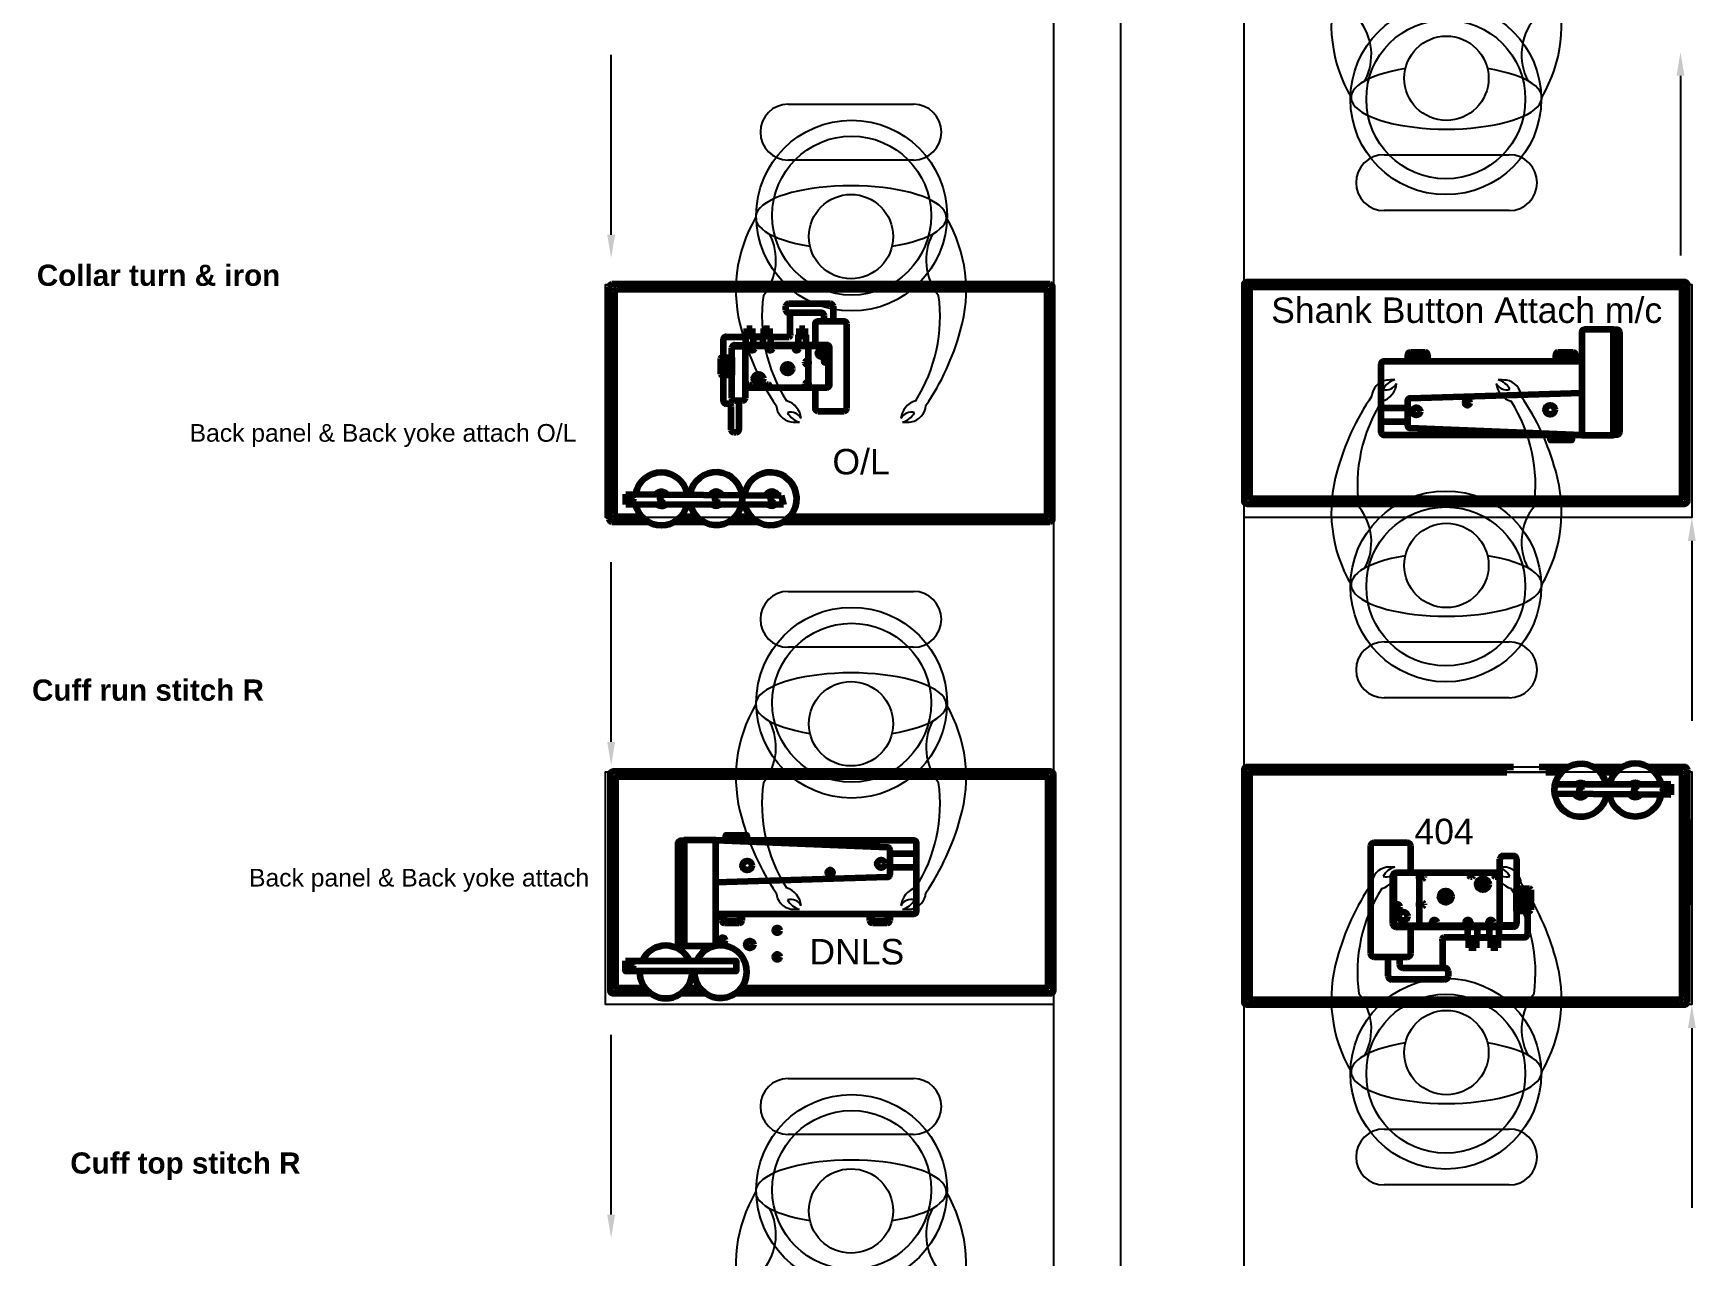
# Model space of a CAD drawing. Header units: feet. Extents: x 1 to 985, y 9 to 848.
# Drawn here: x 21.77 to 34.85, y 66.35 to 75.97 of the extents above; entities that cross this region are included whole.
import ezdxf

# ---------------------------------------------------------------- set-up
doc = ezdxf.new("R2010")
doc.units = ezdxf.units.FT
doc.header["$MEASUREMENT"] = 0
for name, color, linetype in [('404', 207, 'Continuous'), ('assembly operations', 80, 'Continuous'), ('dimension', 100, 'Continuous'), ('machines', 21, 'Continuous'), ('ol mc', 190, 'Continuous'), ('prep side', 220, 'Continuous'), ('shank', 77, 'Continuous')]:
    doc.layers.add(name, color=color, linetype=linetype)
doc.styles.get("Standard").update_dxf_attribs({"font": 'arial.ttf'})

# ---------------------------------------------------------------- blocks, each defined once
blk = doc.blocks.new('snls block')
at = {"layer": 'machines', "linetype": 'ByBlock', "lineweight": 100}
for p, q in [((54.586, 84.152), (54.586, 84.133)), ((54.586, 84.152), (54.605, 84.152)), ((54.607, 84.133), (54.605, 84.152)), ((54.888, 84.077), (54.681, 84.077)), ((54.889, 83.97), (54.681, 83.97)), ((53.361, 83.553), (53.361, 83.605)), ((53.361, 83.605), (53.517, 83.605)), ((53.378, 83.57), (53.378, 83.605)), ((53.48, 83.549), (53.398, 83.549)), ((53.501, 83.605), (53.501, 83.57)), ((53.517, 83.605), (53.517, 83.553)), ((54.524, 83.553), (54.524, 83.605)), ((54.524, 83.605), (54.681, 83.605)), ((54.541, 83.57), (54.541, 83.605)), ((54.643, 83.549), (54.562, 83.549)), ((54.664, 83.605), (54.664, 83.57)), ((54.681, 83.605), (54.681, 83.553)), ((53.497, 83.533), (53.382, 83.533)), ((54.66, 83.533), (54.545, 83.533))]:
    blk.add_line(p, q, dxfattribs=at)
for points in [[(53.469, 82.981), (55.947, 82.981, 0.414214), (55.968, 83.002), (55.968, 84.703, 0.414214), (55.947, 84.724), (52.502, 84.724, 0.414214), (52.482, 84.703), (52.482, 83.002, 0.414214), (52.502, 82.981), (52.798, 82.981)], [(53.513, 83.023), (55.905, 83.023, 0.414214), (55.926, 83.043), (55.926, 84.662, 0.414214), (55.905, 84.683), (52.544, 84.683, 0.414214), (52.523, 84.662), (52.523, 83.043, 0.414214), (52.544, 83.023), (52.755, 83.023)]]:
    blk.add_lwpolyline(points, format="xyb", dxfattribs=at)
for points in [[(53.557, 84.185), (53.392, 84.185), (53.392, 84.225), (53.557, 84.225)], [(53.505, 84.185), (53.404, 84.185), (53.404, 84.222), (53.505, 84.222)], [(52.603, 83.237), (53.474, 83.237), (53.474, 83.154), (52.603, 83.154)], [(52.603, 83.237), (53.474, 83.237), (53.474, 83.154), (52.603, 83.154)]]:
    blk.add_lwpolyline(points, close=True, dxfattribs=at)
for points in [[(53.063, 83.355), (53.037, 83.355, -0.414214), (53.016, 83.375), (53.016, 84.161, -0.414214), (53.037, 84.182), (53.063, 84.182)], [(53.312, 84.185), (53.063, 84.185), (53.063, 83.355), (53.291, 83.355, 0.414214), (53.312, 83.375)], [(53.312, 84.185), (54.661, 84.131, -0.402601), (54.681, 84.11), (54.681, 83.914, -0.405445), (54.661, 83.893), (53.312, 83.853)], [(53.312, 84.185), (54.868, 84.185, -0.414214), (54.889, 84.164), (54.889, 83.624, -0.414214), (54.868, 83.604), (53.312, 83.604)]]:
    blk.add_lwpolyline(points, format="xyb", close=True, dxfattribs=at)
for points in [[(53.085, 83.023), (53.186, 83.023)], [(53.042, 82.981), (53.23, 82.981)]]:
    blk.add_lwpolyline(points, dxfattribs=at)
for centre, radius in [((53.56, 83.986), 0.0369), ((54.212, 83.931), 0.0196), ((54.613, 83.999), 0.0303), ((53.366, 83.399), 0.0206), ((53.796, 83.476), 0.0206), ((53.58, 83.365), 0.0285), ((53.796, 83.267), 0.0206), ((52.644, 83.202), 0.0219), ((52.644, 83.202), 0.0219)]:
    blk.add_circle(centre, radius, dxfattribs=at)
for centre, radius, start, end in [((53.382, 83.553), 0.0208, 180, 270), ((53.398, 83.57), 0.0208, 180, 270), ((53.48, 83.57), 0.0208, 270, 0), ((53.497, 83.553), 0.0208, 270, 0), ((54.545, 83.553), 0.0208, 180, 270), ((54.562, 83.57), 0.0208, 180, 270), ((54.643, 83.57), 0.0208, 270, 0), ((54.66, 83.553), 0.0208, 270, 0), ((52.92, 83.149), 0.207, 25.1747, 154.8253), ((53.35, 83.151), 0.207, 179.1324, 155.4718), ((52.92, 83.149), 0.207, 178.5457, 1.4543)]:
    blk.add_arc(centre, radius, start, end, dxfattribs=at)
blk = doc.blocks.new('arrow2')
at = {"linetype": 'ByBlock', "lineweight": -2}
blk.add_line((30.144, 77.655), (30.504, 77.655), dxfattribs=at)
blk.add_lwpolyline([(30.324, 77.47), (30.324, 65.792)], dxfattribs=at)
at = {"linetype": 'ByBlock'}
blk.add_solid([(30.293, 77.47), (30.324, 77.655), (30.355, 77.47)], dxfattribs=at)

msp = doc.modelspace()

# ---------------------------------------------------------------- linework, layer by layer
for points in [[(31.29588, 14.70993), (31.29588, 77.8193), (29.79588, 77.8193), (29.79588, 14.70993)], [(27.71142, 75.40791), (28.69572, 75.40791)], [(28.69572, 74.96859), (27.71142, 74.96859)], [(32.39603, 75.01062), (33.38033, 75.01062)], [(33.38033, 74.57129), (32.39603, 74.57129)], [(27.71142, 71.57791), (28.69572, 71.57791)], [(28.69572, 71.13859), (27.71142, 71.13859)], [(32.39603, 71.18062), (33.38033, 71.18062)], [(33.38033, 70.74129), (32.39603, 70.74129)], [(27.71142, 67.74791), (28.69572, 67.74791)], [(32.39603, 67.35062), (33.38033, 67.35062)], [(28.69572, 67.30859), (27.71142, 67.30859)], [(33.38033, 66.91129), (32.39603, 66.91129)]]:
    msp.add_lwpolyline(points)
at = {"linetype": 'ByBlock', "lineweight": -2}
for points in [[(26.31852, 74.38193), (26.31852, 75.79539)], [(34.72723, 75.63126), (34.72723, 74.2178)], [(34.81651, 71.97423), (34.81651, 70.56077)], [(26.31852, 70.3947), (26.31852, 71.80815)], [(34.81651, 68.14423), (34.81651, 66.73077)], [(26.31852, 66.67895), (26.31852, 68.09241)]]:
    msp.add_lwpolyline(points, dxfattribs=at)
for points in [[(29.79588, 72.1599), (26.27524, 72.1599), (26.27524, 73.98998), (29.79588, 73.98998)], [(31.29588, 73.9893), (34.81651, 73.9893), (34.81651, 72.15923), (31.29588, 72.15923)], [(29.79588, 68.3299), (26.27524, 68.3299), (26.27524, 70.15998), (29.79588, 70.15998)], [(31.29588, 70.1593), (34.81651, 70.1593), (34.81651, 68.32923), (31.29588, 68.32923)]]:
    msp.add_lwpolyline(points, close=True)
for centre, radius in [((32.88203, 75.44688), 0.75), ((32.88203, 75.44688), 0.625), ((32.88691, 75.61206), 0.3314), ((28.20972, 74.53233), 0.75), ((28.20972, 74.53233), 0.625), ((28.20484, 74.36715), 0.3314), ((32.88203, 71.61688), 0.75), ((32.88203, 71.61688), 0.625), ((32.88691, 71.78206), 0.3314), ((28.20972, 70.70233), 0.75), ((28.20972, 70.70233), 0.625), ((28.20484, 70.53715), 0.3314), ((32.88203, 67.78688), 0.75), ((32.88203, 67.78688), 0.625), ((32.88691, 67.95206), 0.3314), ((28.20972, 66.87233), 0.75), ((28.20972, 66.87233), 0.625), ((28.20484, 66.70715), 0.3314)]:
    msp.add_circle(centre, radius)
for centre, radius, start, end in [((33.11043, 76.03387), 1.12909, 163.502483, 210.433937), ((32.6634, 76.03387), 1.12909, 329.566063, 16.497517), ((31.85558, 75.79644), 0.44097, 332.367472, 38.991579), ((33.91824, 75.79644), 0.44097, 141.008421, 207.632528), ((27.71142, 75.18825), 0.21966, 90, 270), ((28.69572, 75.18825), 0.21966, 270, 90), ((32.39603, 74.79096), 0.21966, 90, 270), ((33.38033, 74.79096), 0.21966, 270, 90), ((28.42835, 73.94534), 1.12909, 149.566063, 196.497517), ((27.98133, 73.94534), 1.12909, 343.502483, 30.433937), ((27.17351, 74.18276), 0.44097, 321.008421, 27.632528), ((29.23617, 74.18276), 0.44097, 152.367472, 218.991579), ((28.73591, 73.73679), 1.23125, 172.133942, 212.405248), ((27.67377, 73.73679), 1.23125, 327.594752, 7.866058), ((29.20645, 74.12854), 1.92771, 195.151137, 214.435473), ((27.20323, 74.12854), 1.92771, 325.564527, 344.848863), ((32.43901, 73.09996), 0.14081, 100.122504, 175.609876), ((32.33466, 73.22677), 0.16061, 285.828882, 355.212594), ((32.51808, 73.09892), 0.1464, 104.680297, 152.481191), ((32.41428, 73.25183), 0.08916, 253.018909, 334.439991), ((32.46871, 72.52181), 0.71883, 89.022524, 94.34402), ((33.35954, 73.25183), 0.08916, 205.560009, 286.981091), ((33.43916, 73.22677), 0.16061, 184.787406, 254.171118), ((33.30511, 72.52181), 0.71883, 85.65598, 90.977476), ((33.25574, 73.09892), 0.1464, 27.518809, 75.319703), ((33.33481, 73.09996), 0.14081, 4.390124, 79.877496), ((33.88852, 72.02066), 1.92771, 145.564527, 164.848863), ((31.8853, 72.02066), 1.92771, 15.151137, 34.435473), ((27.75694, 73.04925), 0.14081, 184.390124, 259.877496), ((27.65259, 72.92244), 0.16061, 4.787406, 74.171118), ((27.73221, 72.89738), 0.08916, 25.560009, 106.981091), ((27.83601, 73.05029), 0.1464, 207.518809, 255.319703), ((28.75709, 72.92244), 0.16061, 105.828882, 175.212594), ((28.67747, 72.89738), 0.08916, 73.018909, 154.439991), ((28.57367, 73.05029), 0.1464, 284.680297, 332.481191), ((28.65274, 73.04925), 0.14081, 280.122504, 355.609876), ((33.41798, 72.41241), 1.23125, 147.594752, 187.866058), ((32.35584, 72.41241), 1.23125, 352.133942, 32.405248), ((27.78664, 73.6274), 0.71883, 265.65598, 270.977476), ((28.62304, 73.6274), 0.71883, 269.022524, 274.34402), ((33.11043, 72.20387), 1.12909, 163.502483, 210.433937), ((32.6634, 72.20387), 1.12909, 329.566063, 16.497517), ((31.85558, 71.96644), 0.44097, 332.367472, 38.991579), ((33.91824, 71.96644), 0.44097, 141.008421, 207.632528), ((27.71142, 71.35825), 0.21966, 90, 270), ((28.69572, 71.35825), 0.21966, 270, 90), ((32.39603, 70.96096), 0.21966, 90, 270), ((33.38033, 70.96096), 0.21966, 270, 90), ((28.42835, 70.11534), 1.12909, 149.566063, 196.497517), ((27.98133, 70.11534), 1.12909, 343.502483, 30.433937), ((27.17351, 70.35276), 0.44097, 321.008421, 27.632528), ((29.23617, 70.35276), 0.44097, 152.367472, 218.991579), ((28.73591, 69.90679), 1.23125, 172.133942, 212.405248), ((27.67377, 69.90679), 1.23125, 327.594752, 7.866058), ((29.20645, 70.29854), 1.92771, 195.151137, 214.435473), ((27.20323, 70.29854), 1.92771, 325.564527, 344.848863), ((32.43901, 69.26996), 0.14081, 100.122504, 175.609876), ((32.33466, 69.39677), 0.16061, 285.828882, 355.212594), ((32.51808, 69.26892), 0.1464, 104.680297, 152.481191), ((32.41428, 69.42183), 0.08916, 253.018909, 334.439991), ((32.46871, 68.69181), 0.71883, 89.022524, 94.34402), ((33.35954, 69.42183), 0.08916, 205.560009, 286.981091), ((33.43916, 69.39677), 0.16061, 184.787406, 254.171118), ((33.30511, 68.69181), 0.71883, 85.65598, 90.977476), ((33.25574, 69.26892), 0.1464, 27.518809, 75.319703), ((33.33481, 69.26996), 0.14081, 4.390124, 79.877496), ((27.75694, 69.21925), 0.14081, 184.390124, 259.877496), ((27.65259, 69.09244), 0.16061, 4.787406, 74.171118), ((27.73221, 69.06738), 0.08916, 25.560009, 106.981091), ((28.75709, 69.09244), 0.16061, 105.828882, 175.212594), ((28.67747, 69.06738), 0.08916, 73.018909, 154.439991), ((28.65274, 69.21925), 0.14081, 280.122504, 355.609876), ((33.88852, 68.19066), 1.92771, 145.564527, 164.848863), ((33.41798, 68.58241), 1.23125, 147.594752, 187.866058), ((32.35584, 68.58241), 1.23125, 352.133942, 32.405248), ((31.8853, 68.19066), 1.92771, 15.151137, 34.435473), ((27.83601, 69.22029), 0.1464, 207.518809, 255.319703), ((27.78664, 69.7974), 0.71883, 265.65598, 270.977476), ((28.57367, 69.22029), 0.1464, 284.680297, 332.481191), ((28.62304, 69.7974), 0.71883, 269.022524, 274.34402), ((33.11043, 68.37387), 1.12909, 163.502483, 210.433937), ((32.6634, 68.37387), 1.12909, 329.566063, 16.497517), ((31.85558, 68.13644), 0.44097, 332.367472, 38.991579), ((33.91824, 68.13644), 0.44097, 141.008421, 207.632528), ((27.71142, 67.52825), 0.21966, 90, 270), ((28.69572, 67.52825), 0.21966, 270, 90), ((32.39603, 67.13096), 0.21966, 90, 270), ((33.38033, 67.13096), 0.21966, 270, 90), ((28.42835, 66.28534), 1.12909, 149.566063, 196.497517), ((27.98133, 66.28534), 1.12909, 343.502483, 30.433937), ((27.17351, 66.52276), 0.44097, 321.008421, 27.632528), ((29.23617, 66.52276), 0.44097, 152.367472, 218.991579)]:
    msp.add_arc(centre, radius, start, end)
for centre, major_axis in [((32.88691, 75.46194), (0.75, 0)), ((28.20484, 74.51727), (-0.75, 0)), ((32.88691, 71.63194), (0.75, 0)), ((28.20484, 70.68727), (-0.75, 0)), ((32.88691, 67.80194), (0.75, 0)), ((28.20484, 66.85727), (-0.75, 0))]:
    msp.add_ellipse(centre, major_axis=major_axis, ratio=0.33333333, start_param=2.01554376, end_param=7.4092342)
at = {"linetype": 'ByBlock'}
for points in [[(34.75807, 75.63126), (34.72723, 75.81626), (34.6964, 75.63126)], [(26.34935, 74.38193), (26.31852, 74.19693), (26.28769, 74.38193)], [(34.84734, 71.97423), (34.81651, 72.15923), (34.78568, 71.97423)], [(26.34935, 70.3947), (26.31852, 70.2097), (26.28769, 70.3947)], [(34.84734, 68.14423), (34.81651, 68.32923), (34.78568, 68.14423)], [(26.34935, 66.67895), (26.31852, 66.49395), (26.28769, 66.67895)]]:
    msp.add_solid(points, dxfattribs=at)
at = {"layer": '404', "linetype": 'ByBlock', "lineweight": 100}
for p, q in [((31.29588, 70.17598), (31.29588, 68.34998)), ((33.41464, 70.19673), (31.31663, 70.19673)), ((31.33738, 70.13448), (31.33738, 68.39148)), ((33.36198, 70.15523), (31.35813, 70.15523)), ((33.84366, 70.19673), (33.61548, 70.19673)), ((33.79031, 70.15523), (33.66814, 70.15523)), ((34.26937, 70.19673), (34.04174, 70.19673)), ((34.2179, 70.15523), (34.09509, 70.15523)), ((34.76113, 70.19673), (34.47509, 70.19673)), ((34.71963, 70.15523), (34.52655, 70.15523)), ((34.74038, 69.82729), (34.74038, 70.13448)), ((34.78188, 69.78343), (34.78188, 70.17598)), ((34.6519, 69.97819), (33.73716, 69.98592)), ((33.74111, 70.06357), (34.6519, 70.06119)), ((34.6519, 70.06119), (34.6519, 69.97819)), ((34.74038, 69.07005), (34.74038, 69.82729)), ((34.78188, 69.78343), (34.78188, 69.11258)), ((32.29095, 69.57518), (32.29095, 68.73072)), ((32.58124, 69.60157), (32.31734, 69.60157)), ((32.60763, 69.36407), (32.60763, 69.57518)), ((33.30686, 68.94183), (33.30686, 69.47158)), ((33.33325, 69.49797), (33.41268, 69.49797)), ((33.43907, 69.47158), (33.43907, 68.96822)), ((32.4624, 69.33768), (32.4624, 68.96822)), ((32.47295, 69.35879), (32.47295, 68.94711)), ((33.30686, 69.36407), (32.48879, 69.36407)), ((32.67351, 69.36407), (32.67351, 68.94183)), ((32.67351, 69.34698), (32.69748, 69.34698)), ((32.67351, 69.31793), (32.67351, 69.34698)), ((32.69748, 69.31793), (32.67351, 69.31793)), ((32.70804, 69.33643), (32.70804, 69.32849)), ((33.0643, 69.36407), (33.09883, 69.36407)), ((33.0643, 69.34557), (33.0643, 69.36407)), ((33.08827, 69.33502), (33.07486, 69.33502)), ((33.09883, 69.36407), (33.09883, 69.34557)), ((33.25988, 69.36407), (33.2944, 69.36407)), ((33.25988, 69.34557), (33.25988, 69.36407)), ((33.28385, 69.33502), (33.27044, 69.33502)), ((33.2944, 69.36407), (33.2944, 69.34557)), ((33.30686, 68.94183), (33.30686, 69.36407)), ((33.43907, 69.24175), (33.53884, 69.24175)), ((33.43907, 69.06415), (33.43907, 69.24175)), ((33.48192, 69.21446), (33.50303, 69.21446)), ((33.482, 69.19903), (33.50311, 69.19903)), ((33.482, 69.18242), (33.50311, 69.18242)), ((33.482, 69.16817), (33.50311, 69.16817)), ((33.48205, 69.24175), (33.48205, 69.06415)), ((33.48205, 69.24175), (33.50316, 69.24175)), ((33.48251, 69.22989), (33.50362, 69.22989)), ((33.50316, 69.24175), (33.50316, 69.06415)), ((33.5494, 69.2312), (33.5494, 69.0747)), ((32.67351, 69.13094), (32.69748, 69.13094)), ((32.67351, 69.10189), (32.67351, 69.13094)), ((32.69748, 69.10189), (32.67351, 69.10189)), ((32.70804, 69.12038), (32.70804, 69.11245)), ((33.53884, 69.06415), (33.43907, 69.06415)), ((33.48251, 69.15275), (33.50362, 69.15275)), ((33.48251, 69.13791), (33.50362, 69.13791)), ((33.48251, 69.12486), (33.50362, 69.12486)), ((33.48251, 69.11121), (33.50362, 69.11121)), ((33.48311, 69.09697), (33.50422, 69.09697)), ((33.48311, 69.08273), (33.50422, 69.08273)), ((33.48311, 69.07145), (33.50422, 69.07145)), ((33.52503, 69.06415), (33.52503, 68.88383)), ((34.74038, 68.39148), (34.74038, 69.07005)), ((34.78188, 68.34998), (34.78188, 69.11258)), ((32.47295, 68.95239), (33.30686, 68.95239)), ((32.48879, 68.94183), (33.30686, 68.94183)), ((32.60763, 68.73072), (32.60763, 68.94183)), ((32.60763, 68.94183), (33.01425, 68.94183)), ((32.69948, 68.94183), (32.77304, 68.94183)), ((32.69948, 68.94183), (32.69948, 68.94183)), ((32.69948, 68.94183), (32.69948, 68.94049)), ((32.69948, 68.94049), (32.69948, 68.94183)), ((32.69948, 68.94049), (32.69948, 68.94049)), ((33.055, 68.84026), (33.055, 68.94183)), ((33.055, 68.94183), (33.12856, 68.94183)), ((33.12856, 68.94183), (33.12856, 68.84026)), ((33.22663, 68.84026), (33.22663, 68.94183)), ((33.22663, 68.94183), (33.30018, 68.94183)), ((33.30018, 68.94183), (33.30018, 68.84026)), ((33.41268, 68.95239), (33.30686, 68.95239)), ((33.41268, 68.94183), (33.30686, 68.94183)), ((32.85676, 68.83105), (32.85676, 68.84688)), ((32.85676, 68.83105), (32.85676, 68.61859)), ((32.87111, 68.85744), (32.86731, 68.85744)), ((32.94467, 68.85744), (32.87111, 68.85744)), ((33.055, 68.85744), (32.94467, 68.85744)), ((33.055, 68.85082), (33.12856, 68.85082)), ((33.055, 68.84026), (33.12856, 68.84026)), ((33.06387, 68.84026), (33.1197, 68.84026)), ((33.06387, 68.77649), (33.06387, 68.84026)), ((33.1197, 68.77649), (33.06387, 68.77649)), ((33.07299, 68.84026), (33.07299, 68.77649)), ((33.08212, 68.84026), (33.08212, 68.77649)), ((33.09086, 68.84026), (33.09086, 68.77649)), ((33.09923, 68.84026), (33.09923, 68.77649)), ((33.10911, 68.84026), (33.10911, 68.77649)), ((33.1197, 68.84026), (33.1197, 68.77649)), ((33.22663, 68.85744), (33.12856, 68.85744)), ((33.12856, 68.85744), (33.22663, 68.85744)), ((33.22663, 68.85744), (33.15961, 68.85744)), ((33.22663, 68.85082), (33.30018, 68.85082)), ((33.22663, 68.84026), (33.30018, 68.84026)), ((33.23626, 68.84026), (33.29209, 68.84026)), ((33.23626, 68.77649), (33.23626, 68.84026)), ((33.29209, 68.77649), (33.23626, 68.77649)), ((33.24673, 68.84026), (33.24673, 68.77649)), ((33.25843, 68.84026), (33.25843, 68.77649)), ((33.26951, 68.84026), (33.26951, 68.77649)), ((33.28059, 68.84026), (33.28059, 68.77649)), ((33.29209, 68.84026), (33.29209, 68.77649)), ((33.35224, 68.85744), (33.30018, 68.85744)), ((33.38963, 68.85744), (33.35224, 68.85744)), ((33.49864, 68.85744), (33.38963, 68.85744)), ((32.31734, 68.70433), (32.58124, 68.70433)), ((32.42799, 68.55311), (32.42799, 68.70433)), ((32.51861, 68.70433), (32.51861, 68.64498)), ((32.53001, 68.70433), (32.58124, 68.70433)), ((32.79136, 68.52672), (32.45438, 68.52672)), ((32.545, 68.61859), (32.87293, 68.61859)), ((32.87293, 68.52672), (32.79136, 68.52672)), ((32.89932, 68.5922), (32.89932, 68.55311)), ((31.31663, 68.32923), (34.76113, 68.32923)), ((31.35813, 68.37073), (34.71963, 68.37073))]:
    msp.add_line(p, q, dxfattribs=at)
at = {"layer": '404', "linetype": 'ByBlock'}
for p, q in [((33.66814, 70.15523), (33.36198, 70.15523)), ((33.61548, 70.19673), (33.41464, 70.19673))]:
    msp.add_line(p, q, dxfattribs=at)
at = {"layer": '404', "linetype": 'ByBlock', "lineweight": 100}
for centre, radius in [((33.94177, 70.01515), 0.01059), ((34.37223, 70.01515), 0.01059), ((34.61078, 70.01324), 0.02189), ((33.17373, 69.27618), 0.04539), ((33.17373, 69.27618), 0.01815), ((32.88119, 69.17814), 0.04539), ((32.88119, 69.17814), 0.01815), ((32.49961, 69.10008), 0.01999), ((32.54686, 69.02383), 0.03449), ((32.79215, 68.97844), 0.01815), ((33.05562, 68.97844), 0.01815), ((33.23551, 68.97844), 0.01815)]:
    msp.add_circle(centre, radius, dxfattribs=at)
for centre, radius, start, end in [((33.9427, 70.0144), 0.2075, 13.033836, 349.951975), ((34.37223, 70.01652), 0.2075, 12.432427, 167.567573), ((31.31663, 70.17598), 0.02075, 90, 180), ((31.35813, 70.13448), 0.02075, 90, 180), ((34.37223, 70.01652), 0.05577, 54.353893, 125.346954), ((34.71963, 70.13448), 0.02075, 0, 90), ((34.76113, 70.17598), 0.02075, 0, 90), ((33.94177, 70.01515), 0.05577, 213.232928, 325.798841), ((33.94177, 70.01515), 0.05577, 59.041902, 120.658945), ((34.37223, 70.01652), 0.2075, 190.644339, 349.355661), ((34.37223, 70.01652), 0.05577, 219.673494, 319.358275), ((32.31734, 69.57518), 0.02639, 90, 180), ((32.58124, 69.57518), 0.02639, 0, 90), ((33.33325, 69.47158), 0.02639, 90, 180), ((33.41268, 69.47158), 0.02639, 0, 90), ((32.48879, 69.33768), 0.02639, 90, 180), ((32.69748, 69.33643), 0.01056, 360, 90), ((32.69748, 69.32849), 0.01056, 270, 0), ((33.07486, 69.34557), 0.01056, 180, 270), ((33.08827, 69.34557), 0.01056, 270, 0), ((33.27044, 69.34557), 0.01056, 180, 270), ((33.28385, 69.34557), 0.01056, 270, 0), ((33.53884, 69.2312), 0.01056, 360, 90), ((32.69748, 69.12038), 0.01056, 360, 90), ((32.69748, 69.11245), 0.01056, 270, 0), ((33.53884, 69.0747), 0.01056, 270, 0), ((32.48879, 68.96822), 0.02639, 180, 270), ((33.41268, 68.96822), 0.02639, 270, 0), ((33.41268, 68.94711), 0.00528, 270, 90), ((32.86731, 68.84688), 0.01056, 90, 180), ((33.49864, 68.88383), 0.02639, 270, 0), ((32.31734, 68.73072), 0.02639, 180, 270), ((32.545, 68.64498), 0.02639, 180, 270), ((32.58124, 68.73072), 0.02639, 270, 0), ((32.45438, 68.55311), 0.02639, 180, 270), ((32.87293, 68.5922), 0.02639, 0, 90), ((32.87293, 68.55311), 0.02639, 270, 0), ((31.35813, 68.39148), 0.02075, 180, 270), ((34.71963, 68.39148), 0.02075, 270, 0), ((31.31663, 68.34998), 0.02075, 180, 270), ((34.76113, 68.34998), 0.02075, 270, 0)]:
    msp.add_arc(centre, radius, start, end, dxfattribs=at)
at = {"layer": 'machines', "linetype": 'ByBlock', "lineweight": 100}
for p, q in [((32.65617, 72.85793), (32.65879, 72.83958)), ((32.67761, 72.83958), (32.67761, 72.85793))]:
    msp.add_line(p, q, dxfattribs=at)
at = {"layer": 'ol mc', "linetype": 'ByBlock', "lineweight": 100}
for p, q in [((26.3036, 73.97158), (26.3036, 73.20898)), ((29.76885, 73.99233), (26.32435, 73.99233)), ((26.3451, 73.93008), (26.3451, 73.25151)), ((29.72735, 73.95083), (26.36585, 73.95083)), ((29.7481, 72.18708), (29.7481, 73.93008)), ((29.7896, 72.14558), (29.7896, 73.97158)), ((27.69307, 73.78897), (27.69307, 73.81971)), ((27.71382, 73.84046), (27.77796, 73.84046)), ((27.97168, 73.76822), (27.71382, 73.76822)), ((27.72654, 73.60117), (27.72654, 73.76822)), ((27.77796, 73.84046), (28.04293, 73.84046)), ((27.99243, 73.70081), (27.99243, 73.74747)), ((28.06368, 73.81971), (28.06368, 73.70081)), ((27.38424, 73.59392), (27.38424, 73.64406)), ((27.38424, 73.64406), (27.42814, 73.64406)), ((27.39328, 73.59392), (27.39328, 73.64406)), ((27.40199, 73.59392), (27.40199, 73.64406)), ((27.41071, 73.59392), (27.41071, 73.64406)), ((27.41991, 73.59392), (27.41991, 73.64406)), ((27.42814, 73.64406), (27.42814, 73.59392)), ((27.51979, 73.59392), (27.51979, 73.64406)), ((27.51979, 73.64406), (27.56369, 73.64406)), ((27.52811, 73.59392), (27.52811, 73.64406)), ((27.53589, 73.59392), (27.53589, 73.64406)), ((27.54246, 73.59392), (27.54246, 73.64406)), ((27.54934, 73.59392), (27.54934, 73.64406)), ((27.55651, 73.59392), (27.55651, 73.64406)), ((27.56369, 73.64406), (27.56369, 73.59392)), ((27.79849, 73.59392), (27.79849, 73.64406)), ((27.79849, 73.64406), (27.84239, 73.64406)), ((27.80405, 73.59392), (27.80405, 73.64406)), ((27.81123, 73.59392), (27.81123, 73.64406)), ((27.8193, 73.59392), (27.8193, 73.64406)), ((27.82737, 73.59392), (27.82737, 73.64406)), ((27.83514, 73.59392), (27.83514, 73.64406)), ((27.84239, 73.64406), (27.84239, 73.59392)), ((27.92243, 73.68006), (27.92243, 73.51406)), ((28.15068, 73.70081), (27.94318, 73.70081)), ((27.98346, 73.70081), (27.94318, 73.70081)), ((28.17143, 73.01606), (28.17143, 73.68006)), ((27.20108, 73.41788), (27.20108, 73.55967)), ((27.22183, 73.58042), (27.30754, 73.58042)), ((27.26867, 73.09751), (27.26867, 73.49331)), ((27.28942, 73.51406), (27.37262, 73.51406)), ((27.28942, 73.50576), (27.37262, 73.50576)), ((27.30754, 73.58042), (27.33694, 73.58042)), ((27.33694, 73.58042), (27.37787, 73.58042)), ((28.01587, 73.51406), (27.37262, 73.51406)), ((27.37262, 73.51406), (27.37262, 73.18206)), ((27.37262, 73.51406), (27.37262, 73.09751)), ((28.02832, 73.50576), (27.37262, 73.50576)), ((27.37787, 73.51406), (27.37787, 73.59392)), ((27.43571, 73.59392), (27.37787, 73.59392)), ((27.43571, 73.58562), (27.37787, 73.58562)), ((27.43571, 73.51406), (27.37787, 73.51406)), ((27.42814, 73.59392), (27.38424, 73.59392)), ((27.43571, 73.59392), (27.43571, 73.51406)), ((27.43571, 73.58042), (27.48841, 73.58042)), ((27.43571, 73.58042), (27.51282, 73.58042)), ((27.51282, 73.58042), (27.43571, 73.58042)), ((27.51282, 73.51406), (27.51282, 73.59392)), ((27.57066, 73.59392), (27.51282, 73.59392)), ((27.57066, 73.58562), (27.51282, 73.58562)), ((27.57066, 73.51406), (27.51282, 73.51406)), ((27.56369, 73.59392), (27.51979, 73.59392)), ((27.57066, 73.59392), (27.57066, 73.51406)), ((27.57066, 73.58042), (27.65742, 73.58042)), ((27.92243, 73.51406), (27.60271, 73.51406)), ((27.65742, 73.58042), (27.71525, 73.58042)), ((27.71525, 73.58042), (27.71824, 73.58042)), ((27.72654, 73.60117), (27.72654, 73.58872)), ((27.79237, 73.51406), (27.79237, 73.59392)), ((27.8502, 73.59392), (27.79237, 73.59392)), ((27.8502, 73.58562), (27.79237, 73.58562)), ((27.8502, 73.51406), (27.79237, 73.51406)), ((27.84239, 73.59392), (27.79849, 73.59392)), ((27.8502, 73.59392), (27.8502, 73.51406)), ((27.8502, 73.51406), (27.8502, 73.51511)), ((27.8502, 73.51511), (27.8502, 73.51511)), ((27.8502, 73.51511), (27.8502, 73.51406)), ((27.8502, 73.51406), (27.8502, 73.51406)), ((27.87062, 73.18206), (27.87062, 73.51406)), ((28.02832, 73.18621), (28.02832, 73.50991)), ((28.03662, 73.20281), (28.03662, 73.49331)), ((27.18191, 73.28653), (27.18191, 73.40958)), ((27.19021, 73.41788), (27.26867, 73.41788)), ((27.23404, 73.41214), (27.21744, 73.41214)), ((27.23404, 73.40327), (27.21744, 73.40327)), ((27.23404, 73.39207), (27.21744, 73.39207)), ((27.23451, 73.38088), (27.21791, 73.38088)), ((27.23451, 73.37014), (27.21791, 73.37014)), ((27.23451, 73.35988), (27.21791, 73.35988)), ((27.23451, 73.34822), (27.21791, 73.34822)), ((27.21827, 73.27823), (27.21827, 73.41788)), ((27.23487, 73.27823), (27.23487, 73.41788)), ((27.26867, 73.41788), (27.26867, 73.27823)), ((27.84348, 73.37366), (27.84348, 73.3799)), ((27.85178, 73.3882), (27.87062, 73.3882)), ((27.87062, 73.36536), (27.85178, 73.36536)), ((27.87062, 73.3882), (27.87062, 73.36536)), ((26.3451, 73.25151), (26.3451, 72.49427)), ((27.26867, 73.27823), (27.19021, 73.27823)), ((27.20108, 73.07373), (27.20108, 73.27823)), ((27.23451, 73.28756), (27.21791, 73.28756)), ((27.23487, 73.27823), (27.21827, 73.27823)), ((27.23491, 73.33609), (27.21831, 73.33609)), ((27.23491, 73.32489), (27.21831, 73.32489)), ((27.23491, 73.31182), (27.21831, 73.31182)), ((27.23498, 73.29969), (27.21838, 73.29969)), ((27.84348, 73.20379), (27.84348, 73.21003)), ((27.85178, 73.21833), (27.87062, 73.21833)), ((27.87062, 73.21833), (27.87062, 73.19549)), ((26.3036, 72.53813), (26.3036, 73.20898)), ((27.37262, 73.18206), (28.01587, 73.18206)), ((27.38242, 73.18206), (27.38242, 73.1966)), ((27.40956, 73.18206), (27.38242, 73.18206)), ((27.39072, 73.2049), (27.40126, 73.2049)), ((27.40956, 73.1966), (27.40956, 73.18206)), ((27.5362, 73.18206), (27.5362, 73.1966)), ((27.56335, 73.18206), (27.5362, 73.18206)), ((27.5445, 73.2049), (27.55505, 73.2049)), ((27.56335, 73.1966), (27.56335, 73.18206)), ((27.87062, 73.19549), (27.85178, 73.19549)), ((27.92243, 73.18206), (27.92243, 73.01606)), ((27.24131, 73.05298), (27.22183, 73.05298)), ((27.26206, 72.84847), (27.26206, 73.03223)), ((27.35187, 73.07676), (27.28942, 73.07676)), ((27.32305, 73.07676), (27.32305, 72.84847)), ((27.94318, 72.99531), (28.15068, 72.99531)), ((27.3023, 72.82772), (27.28281, 72.82772)), ((26.3036, 72.53813), (26.3036, 72.14558)), ((26.3451, 72.49427), (26.3451, 72.18708)), ((26.43358, 72.34337), (27.6553, 72.33304)), ((26.43358, 72.26037), (26.43358, 72.34337)), ((27.6553, 72.33304), (27.67388, 72.25713)), ((26.36585, 72.16633), (26.55893, 72.16633)), ((27.67388, 72.25713), (26.43358, 72.26037)), ((26.86757, 72.16633), (26.99039, 72.16633)), ((27.29516, 72.16633), (27.41734, 72.16633)), ((27.7235, 72.16633), (29.72735, 72.16633)), ((26.32435, 72.12483), (26.61039, 72.12483)), ((26.81611, 72.12483), (27.04373, 72.12483)), ((27.24182, 72.12483), (27.47, 72.12483)), ((27.67084, 72.12483), (29.76885, 72.12483))]:
    msp.add_line(p, q, dxfattribs=at)
for centre, radius in [((27.42873, 73.48527), 0.01428), ((27.57017, 73.48527), 0.01428), ((27.77734, 73.48527), 0.01428), ((27.97022, 73.44958), 0.02712), ((27.70733, 73.32825), 0.03569), ((27.70733, 73.32825), 0.01428), ((28.00736, 73.38963), 0.01572), ((27.47731, 73.25116), 0.03569), ((27.47731, 73.25116), 0.01428), ((26.4747, 72.30832), 0.02189), ((26.71325, 72.30641), 0.01059), ((27.14371, 72.30641), 0.01059), ((27.58101, 72.30641), 0.01059)]:
    msp.add_circle(centre, radius, dxfattribs=at)
for centre, radius, start, end in [((26.32435, 73.97158), 0.02075, 90, 180), ((26.36585, 73.93008), 0.02075, 90, 180), ((29.72735, 73.93008), 0.02075, 0, 90), ((29.76885, 73.97158), 0.02075, 0, 90), ((27.71382, 73.81971), 0.02075, 90, 180), ((27.71382, 73.78897), 0.02075, 180, 270), ((27.97168, 73.74747), 0.02075, 0, 90), ((28.04293, 73.81971), 0.02075, 0, 90), ((27.94318, 73.68006), 0.02075, 90, 180), ((28.15068, 73.68006), 0.02075, 0, 90), ((27.22183, 73.55967), 0.02075, 90, 180), ((27.28942, 73.49331), 0.02075, 90, 180), ((27.28942, 73.50991), 0.00415, 90, 270), ((27.71824, 73.58872), 0.0083, 270, 0), ((28.01587, 73.49331), 0.02075, 0, 90), ((27.19021, 73.40958), 0.0083, 90, 180), ((27.85178, 73.3799), 0.0083, 90, 180), ((27.85178, 73.37366), 0.0083, 180, 270), ((27.19021, 73.28653), 0.0083, 180, 270), ((27.85178, 73.21003), 0.0083, 90, 180), ((27.28942, 73.09751), 0.02075, 180, 270), ((27.35187, 73.09751), 0.02075, 270, 0), ((27.39072, 73.1966), 0.0083, 90, 180), ((27.40126, 73.1966), 0.0083, 360, 90), ((27.5445, 73.1966), 0.0083, 90, 180), ((27.55505, 73.1966), 0.0083, 360, 90), ((27.85178, 73.20379), 0.0083, 180, 270), ((28.01587, 73.20281), 0.02075, 270, 0), ((27.22183, 73.07373), 0.02075, 180, 270), ((27.24131, 73.03223), 0.02075, 0, 90), ((27.94318, 73.01606), 0.02075, 180, 270), ((28.15068, 73.01606), 0.02075, 270, 0), ((27.28281, 72.84847), 0.02075, 180, 270), ((27.3023, 72.84847), 0.02075, 270, 0), ((26.71325, 72.30504), 0.2075, 10.644339, 169.355661), ((27.14278, 72.30716), 0.2075, 193.033836, 169.951975), ((27.57042, 72.30641), 0.2075, 193.512598, 171.941839), ((26.71325, 72.30504), 0.05577, 39.673494, 139.358275), ((27.14371, 72.30641), 0.05577, 33.232928, 145.798841), ((27.58101, 72.30641), 0.05577, 28.779902, 150.251867), ((26.36585, 72.18708), 0.02075, 180, 270), ((26.71325, 72.30504), 0.2075, 192.432427, 347.567573), ((26.71325, 72.30504), 0.05577, 234.353893, 305.346954), ((27.14371, 72.30641), 0.05577, 239.041902, 300.658945), ((27.58101, 72.30641), 0.05577, 241.415125, 298.285722), ((29.72735, 72.18708), 0.02075, 270, 0), ((26.32435, 72.14558), 0.02075, 180, 270), ((29.76885, 72.14558), 0.02075, 270, 0)]:
    msp.add_arc(centre, radius, start, end, dxfattribs=at)
at = {"layer": 'shank', "linetype": 'ByBlock', "lineweight": 100}
for p, q in [((32.58273, 73.38655), (32.58273, 73.43777)), ((32.73906, 73.38655), (32.58273, 73.38655)), ((32.59933, 73.38655), (32.59933, 73.42117)), ((32.60348, 73.45852), (32.71831, 73.45852)), ((32.62008, 73.44192), (32.70171, 73.44192)), ((32.72246, 73.42117), (32.72246, 73.38655)), ((32.73906, 73.43777), (32.73906, 73.38655)), ((33.74595, 73.38655), (33.74595, 73.43777)), ((33.90228, 73.38655), (33.74595, 73.38655)), ((33.76255, 73.38655), (33.76255, 73.42117)), ((33.7667, 73.45852), (33.88153, 73.45852)), ((33.7833, 73.44192), (33.86493, 73.44192)), ((33.88568, 73.42117), (33.88568, 73.38655)), ((33.90228, 73.43777), (33.90228, 73.38655)), ((32.37403, 73.02077), (32.58238, 73.02077)), ((32.37494, 72.91456), (32.58238, 72.91456)), ((32.67761, 72.83958), (32.65879, 72.83958))]:
    msp.add_line(p, q, dxfattribs=at)
for points in [[(33.79456, 74.01005), (31.31663, 74.01005, 0.41421356), (31.29588, 73.9893), (31.29588, 72.2878, 0.41421356), (31.31663, 72.26705), (34.76113, 72.26705, 0.41421356), (34.78188, 72.2878), (34.78188, 73.9893, 0.41421356), (34.76113, 74.01005), (33.79456, 74.01005)], [(33.75078, 73.96855), (31.35813, 73.96855, 0.41421356), (31.33738, 73.9478), (31.33738, 72.3293, 0.41421356), (31.35813, 72.30855), (34.71963, 72.30855, 0.41421356), (34.74038, 72.3293), (34.74038, 73.9478, 0.41421356), (34.71963, 73.96855), (33.75078, 73.96855)]]:
    msp.add_lwpolyline(points, format="xyb", dxfattribs=at)
for points in [[(33.95188, 72.80655), (34.20088, 72.80655), (34.20088, 73.63655), (33.97263, 73.63655, 0.41421356), (33.95188, 73.6158)], [(34.20088, 73.63655), (34.22681, 73.63655, -0.41421356), (34.24756, 73.6158), (34.24756, 72.82978, -0.41421356), (34.22681, 72.80903), (34.20088, 72.80903)], [(33.95188, 72.80655), (32.39563, 72.80655, -0.41421356), (32.37488, 72.8273), (32.37488, 73.3668, -0.41421356), (32.39563, 73.38755), (33.95188, 73.38755)], [(33.95188, 72.80655), (32.6023, 72.86031, -0.4026014), (32.58238, 72.88104), (32.58238, 73.07728, -0.40544502), (32.6025, 73.09802), (33.95188, 73.13855)]]:
    msp.add_lwpolyline(points, format="xyb", close=True, dxfattribs=at)
for points in [[(33.70645, 72.80602), (33.8718, 72.80602), (33.8718, 72.76624), (33.70645, 72.76624)], [(33.7585, 72.80602), (33.85955, 72.80602), (33.85955, 72.7693), (33.7585, 72.7693)]]:
    msp.add_lwpolyline(points, close=True, dxfattribs=at)
for centre, radius in [((33.05117, 73.05995), 0.0196), ((32.65005, 72.99264), 0.0303), ((33.70338, 73.00488), 0.03686)]:
    msp.add_circle(centre, radius, dxfattribs=at)
for centre, start, end in [((32.60348, 73.43777), 90, 180), ((32.62008, 73.42117), 90, 180), ((32.70171, 73.42117), 0, 90), ((32.71831, 73.43777), 0, 90), ((33.7667, 73.43777), 90, 180), ((33.7833, 73.42117), 90, 180), ((33.86493, 73.42117), 0, 90), ((33.88153, 73.43777), 0, 90)]:
    msp.add_arc(centre, 0.02075, start, end, dxfattribs=at)

# ---------------------------------------------------------------- block references
msp.add_blockref('snls block', (-26.17126, -14.56295))
at = {"layer": 'dimension', "linetype": 'ByBlock'}
msp.add_blockref('arrow2', (0, 0), dxfattribs=at)

# ---------------------------------------------------------------- texts
at = {"char_height": 0.2, "attachment_point": 1}
for s, width, insert in [('Shank Button Attach m/c', 3.0757485, (31.50846, 73.88842)), ('O/L', 0.6997084, (28.0586, 72.69777)), ('404', 0.8569993, (32.63529, 69.7906)), ('DNLS', 0.6548569, (27.87762, 68.84511))]:
    msp.add_mtext_dynamic_manual_height_columns(s, width=width, gutter_width=1, heights=[0], dxfattribs=dict(at, insert=insert))
at = {"layer": 'assembly operations', "linetype": 'ByBlock', "char_height": 0.1388878, "attachment_point": 1}
for s, insert, width in [('Back panel & Back yoke attach O/L', (23.00388, 72.89339), 3.1713025), ('Back panel & Back yoke attach', (23.47123, 69.39657), 2.779764)]:
    msp.add_mtext(s, dxfattribs=dict(at, insert=insert, width=width))
at = {"layer": 'prep side', "linetype": 'ByBlock', "char_height": 0.2, "attachment_point": 1}
for s, insert in [('{\\fArial|b1|i0|c0|p34;\\H0.83333x;Collar turn & iron}', (21.80232, 74.14668)), ('{\\fArial|b1|i0|c0|p34;\\H0.83333x;Cuff run stitch R}', (21.76475, 70.88528)), ('{\\fArial|b1|i0|c0|p34;\\H0.83333x;Cuff top stitch R}', (22.06536, 67.16716))]:
    msp.add_mtext_dynamic_manual_height_columns(s, width=2.9744346, gutter_width=1, heights=[0], dxfattribs=dict(at, insert=insert))

doc.saveas('drawing.dxf')
